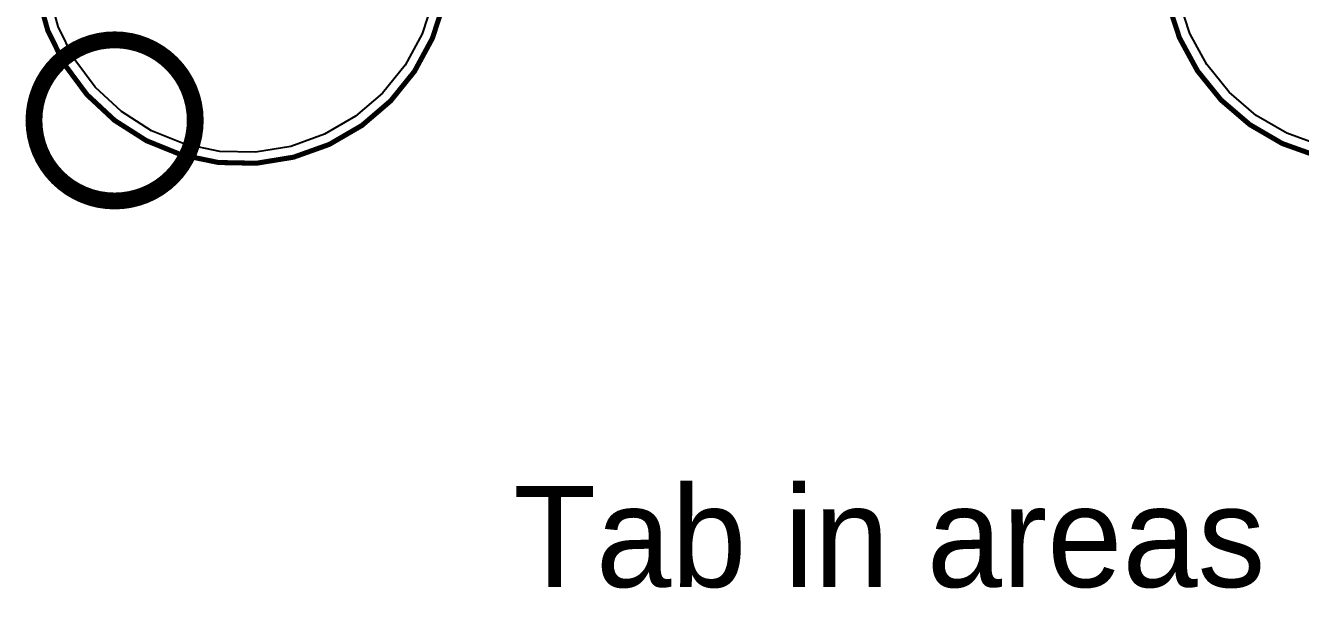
# Model space of a CAD drawing. Extents: x 17 to 262, y 47 to 156.
# Drawn here: x 55.74 to 74.95, y 46.53 to 55.46 of the extents above; entities that cross this region are included whole.
import ezdxf

# ---------------------------------------------------------------- set-up
doc = ezdxf.new("R2010")
doc.units = 0
for name, color, linetype in [('BOTTOMLAYER', 5, 'CONTINUOUS'), ('KEEPOUTLAYER', 6, 'CONTINUOUS'), ('MECHANICAL1', 6, 'CONTINUOUS'), ('MECHANICAL16', 56, 'CONTINUOUS'), ('MIDLAYER1', 16, 'CONTINUOUS'), ('MIDLAYER2', 76, 'CONTINUOUS'), ('TOPLAYER', 1, 'CONTINUOUS'), ('TOPOVERLAY', 2, 'CONTINUOUS')]:
    doc.layers.add(name, color=color, linetype=linetype)

msp = doc.modelspace()

# ---------------------------------------------------------------- linework, layer by layer
at = {"layer": 'BOTTOMLAYER'}
for p, q in [((56.238, 55.444), (56.092, 55.963)), ((61.886, 55.845), (61.72, 55.332)), ((73.284, 55.338), (73.117, 55.848)), ((56.475, 54.96), (56.238, 55.444)), ((61.72, 55.332), (61.463, 54.858)), ((73.54, 54.867), (73.284, 55.338)), ((56.796, 54.527), (56.475, 54.96)), ((61.463, 54.858), (61.124, 54.439)), ((73.877, 54.45), (73.54, 54.867)), ((57.19, 54.16), (56.796, 54.527)), ((61.124, 54.439), (60.716, 54.088)), ((74.284, 54.101), (73.877, 54.45)), ((57.645, 53.87), (57.19, 54.16)), ((60.716, 54.088), (60.25, 53.817)), ((74.747, 53.832), (74.284, 54.101)), ((58.144, 53.668), (57.645, 53.87)), ((60.25, 53.817), (59.742, 53.635)), ((75.252, 53.65), (74.747, 53.832)), ((58.672, 53.559), (58.144, 53.668)), ((59.742, 53.635), (59.211, 53.548)), ((59.211, 53.548), (58.672, 53.559))]:
    msp.add_line(p, q, dxfattribs=at)
at = {"layer": 'KEEPOUTLAYER', "const_width": 0.0762}
for points in [[(55.926, 55.932), (56.08, 55.383)], [(61.875, 55.265), (62.051, 55.807)], [(72.953, 55.81), (73.129, 55.271)], [(56.08, 55.383), (56.331, 54.872)], [(61.604, 54.765), (61.875, 55.265)], [(73.129, 55.271), (73.4, 54.773)], [(56.331, 54.872), (56.67, 54.415)], [(61.246, 54.321), (61.604, 54.765)], [(73.4, 54.773), (73.756, 54.333)], [(56.67, 54.415), (57.087, 54.026)], [(60.813, 53.95), (61.246, 54.321)], [(73.756, 54.333), (74.186, 53.964)], [(57.087, 54.026), (57.567, 53.72)], [(60.321, 53.664), (60.813, 53.95)], [(74.186, 53.964), (74.676, 53.678)], [(57.567, 53.72), (58.095, 53.506)], [(59.785, 53.472), (60.321, 53.664)], [(74.676, 53.678), (75.209, 53.487)], [(58.095, 53.506), (58.653, 53.391)], [(58.653, 53.391), (59.223, 53.38)], [(59.223, 53.38), (59.785, 53.472)]]:
    msp.add_lwpolyline(points, dxfattribs=at)
at = {"layer": 'KEEPOUTLAYER', "const_width": 0.0381}
for points in [[(56.061, 55.383, 1), (56.099, 55.383, 1)], [(56.061, 55.383, 1), (56.099, 55.383, 1)], [(61.856, 55.265, 1), (61.894, 55.265, 1)], [(61.856, 55.265, 1), (61.894, 55.265, 1)], [(73.11, 55.271, 1), (73.148, 55.271, 1)], [(73.11, 55.271, 1), (73.148, 55.271, 1)], [(56.312, 54.872, 1), (56.35, 54.872, 1)], [(56.312, 54.872, 1), (56.35, 54.872, 1)], [(61.585, 54.765, 1), (61.623, 54.765, 1)], [(61.585, 54.765, 1), (61.623, 54.765, 1)], [(73.381, 54.773, 1), (73.419, 54.773, 1)], [(73.381, 54.773, 1), (73.419, 54.773, 1)], [(56.651, 54.415, 1), (56.689, 54.415, 1)], [(56.651, 54.415, 1), (56.689, 54.415, 1)], [(61.227, 54.321, 1), (61.265, 54.321, 1)], [(61.227, 54.321, 1), (61.265, 54.321, 1)], [(73.737, 54.333, 1), (73.775, 54.333, 1)], [(73.737, 54.333, 1), (73.775, 54.333, 1)], [(57.068, 54.026, 1), (57.106, 54.026, 1)], [(57.068, 54.026, 1), (57.106, 54.026, 1)], [(60.794, 53.95, 1), (60.833, 53.95, 1)], [(60.794, 53.95, 1), (60.833, 53.95, 1)], [(74.167, 53.964, 1), (74.205, 53.964, 1)], [(74.167, 53.964, 1), (74.205, 53.964, 1)], [(57.548, 53.72, 1), (57.586, 53.72, 1)], [(57.548, 53.72, 1), (57.586, 53.72, 1)], [(60.302, 53.664, 1), (60.34, 53.664, 1)], [(60.302, 53.664, 1), (60.34, 53.664, 1)], [(74.657, 53.678, 1), (74.695, 53.678, 1)], [(74.657, 53.678, 1), (74.695, 53.678, 1)], [(58.076, 53.506, 1), (58.114, 53.506, 1)], [(58.076, 53.506, 1), (58.114, 53.506, 1)], [(58.634, 53.391, 1), (58.672, 53.391, 1)], [(58.634, 53.391, 1), (58.672, 53.391, 1)], [(59.204, 53.38, 1), (59.242, 53.38, 1)], [(59.204, 53.38, 1), (59.242, 53.38, 1)], [(59.766, 53.472, 1), (59.804, 53.472, 1)], [(59.766, 53.472, 1), (59.804, 53.472, 1)]]:
    msp.add_lwpolyline(points, format="xyb", close=True, dxfattribs=at)
at = {"layer": 'MECHANICAL1', "const_width": 0.0762}
for points in [[(55.926, 55.932), (56.08, 55.383)], [(61.875, 55.265), (62.051, 55.807)], [(72.953, 55.81), (73.129, 55.271)], [(56.08, 55.383), (56.331, 54.872)], [(61.604, 54.765), (61.875, 55.265)], [(73.129, 55.271), (73.4, 54.773)], [(56.331, 54.872), (56.67, 54.415)], [(61.246, 54.321), (61.604, 54.765)], [(73.4, 54.773), (73.756, 54.333)], [(56.67, 54.415), (57.087, 54.026)], [(60.813, 53.95), (61.246, 54.321)], [(73.756, 54.333), (74.186, 53.964)], [(57.087, 54.026), (57.567, 53.72)], [(60.321, 53.664), (60.813, 53.95)], [(74.186, 53.964), (74.676, 53.678)], [(57.567, 53.72), (58.095, 53.506)], [(59.785, 53.472), (60.321, 53.664)], [(74.676, 53.678), (75.209, 53.487)], [(58.095, 53.506), (58.653, 53.391)], [(58.653, 53.391), (59.223, 53.38)], [(59.223, 53.38), (59.785, 53.472)]]:
    msp.add_lwpolyline(points, dxfattribs=at)
at = {"layer": 'MECHANICAL1', "const_width": 0.0381}
for points in [[(56.061, 55.383, 1), (56.099, 55.383, 1)], [(56.061, 55.383, 1), (56.099, 55.383, 1)], [(61.856, 55.265, 1), (61.894, 55.265, 1)], [(61.856, 55.265, 1), (61.894, 55.265, 1)], [(73.11, 55.271, 1), (73.148, 55.271, 1)], [(73.11, 55.271, 1), (73.148, 55.271, 1)], [(56.312, 54.872, 1), (56.35, 54.872, 1)], [(56.312, 54.872, 1), (56.35, 54.872, 1)], [(61.585, 54.765, 1), (61.623, 54.765, 1)], [(61.585, 54.765, 1), (61.623, 54.765, 1)], [(73.381, 54.773, 1), (73.419, 54.773, 1)], [(73.381, 54.773, 1), (73.419, 54.773, 1)], [(56.651, 54.415, 1), (56.689, 54.415, 1)], [(56.651, 54.415, 1), (56.689, 54.415, 1)], [(61.227, 54.321, 1), (61.265, 54.321, 1)], [(61.227, 54.321, 1), (61.265, 54.321, 1)], [(73.737, 54.333, 1), (73.775, 54.333, 1)], [(73.737, 54.333, 1), (73.775, 54.333, 1)], [(57.068, 54.026, 1), (57.106, 54.026, 1)], [(57.068, 54.026, 1), (57.106, 54.026, 1)], [(60.794, 53.95, 1), (60.833, 53.95, 1)], [(60.794, 53.95, 1), (60.833, 53.95, 1)], [(74.167, 53.964, 1), (74.205, 53.964, 1)], [(74.167, 53.964, 1), (74.205, 53.964, 1)], [(57.548, 53.72, 1), (57.586, 53.72, 1)], [(57.548, 53.72, 1), (57.586, 53.72, 1)], [(60.302, 53.664, 1), (60.34, 53.664, 1)], [(60.302, 53.664, 1), (60.34, 53.664, 1)], [(74.657, 53.678, 1), (74.695, 53.678, 1)], [(74.657, 53.678, 1), (74.695, 53.678, 1)], [(58.076, 53.506, 1), (58.114, 53.506, 1)], [(58.076, 53.506, 1), (58.114, 53.506, 1)], [(58.634, 53.391, 1), (58.672, 53.391, 1)], [(58.634, 53.391, 1), (58.672, 53.391, 1)], [(59.204, 53.38, 1), (59.242, 53.38, 1)], [(59.204, 53.38, 1), (59.242, 53.38, 1)], [(59.766, 53.472, 1), (59.804, 53.472, 1)], [(59.766, 53.472, 1), (59.804, 53.472, 1)]]:
    msp.add_lwpolyline(points, format="xyb", close=True, dxfattribs=at)
at = {"layer": 'MIDLAYER1'}
for p, q in [((56.238, 55.444), (56.092, 55.963)), ((61.886, 55.845), (61.72, 55.332)), ((73.284, 55.338), (73.117, 55.848)), ((56.475, 54.96), (56.238, 55.444)), ((61.72, 55.332), (61.463, 54.858)), ((73.54, 54.867), (73.284, 55.338)), ((56.796, 54.527), (56.475, 54.96)), ((61.463, 54.858), (61.124, 54.439)), ((73.877, 54.45), (73.54, 54.867)), ((57.19, 54.16), (56.796, 54.527)), ((61.124, 54.439), (60.716, 54.088)), ((74.284, 54.101), (73.877, 54.45)), ((57.645, 53.87), (57.19, 54.16)), ((60.716, 54.088), (60.25, 53.817)), ((74.747, 53.832), (74.284, 54.101)), ((58.144, 53.668), (57.645, 53.87)), ((60.25, 53.817), (59.742, 53.635)), ((75.252, 53.65), (74.747, 53.832)), ((58.672, 53.559), (58.144, 53.668)), ((59.742, 53.635), (59.211, 53.548)), ((59.211, 53.548), (58.672, 53.559))]:
    msp.add_line(p, q, dxfattribs=at)
at = {"layer": 'MIDLAYER2'}
for p, q in [((56.238, 55.444), (56.092, 55.963)), ((61.886, 55.845), (61.72, 55.332)), ((73.284, 55.338), (73.117, 55.848)), ((56.475, 54.96), (56.238, 55.444)), ((61.72, 55.332), (61.463, 54.858)), ((73.54, 54.867), (73.284, 55.338)), ((56.796, 54.527), (56.475, 54.96)), ((61.463, 54.858), (61.124, 54.439)), ((73.877, 54.45), (73.54, 54.867)), ((57.19, 54.16), (56.796, 54.527)), ((61.124, 54.439), (60.716, 54.088)), ((74.284, 54.101), (73.877, 54.45)), ((57.645, 53.87), (57.19, 54.16)), ((60.716, 54.088), (60.25, 53.817)), ((74.747, 53.832), (74.284, 54.101)), ((58.144, 53.668), (57.645, 53.87)), ((60.25, 53.817), (59.742, 53.635)), ((75.252, 53.65), (74.747, 53.832)), ((58.672, 53.559), (58.144, 53.668)), ((59.742, 53.635), (59.211, 53.548)), ((59.211, 53.548), (58.672, 53.559))]:
    msp.add_line(p, q, dxfattribs=at)
at = {"layer": 'TOPLAYER'}
for p, q in [((56.238, 55.444), (56.092, 55.963)), ((61.886, 55.845), (61.72, 55.332)), ((73.284, 55.338), (73.117, 55.848)), ((56.475, 54.96), (56.238, 55.444)), ((61.72, 55.332), (61.463, 54.858)), ((73.54, 54.867), (73.284, 55.338)), ((56.796, 54.527), (56.475, 54.96)), ((61.463, 54.858), (61.124, 54.439)), ((73.877, 54.45), (73.54, 54.867)), ((57.19, 54.16), (56.796, 54.527)), ((61.124, 54.439), (60.716, 54.088)), ((74.284, 54.101), (73.877, 54.45)), ((57.645, 53.87), (57.19, 54.16)), ((60.716, 54.088), (60.25, 53.817)), ((74.747, 53.832), (74.284, 54.101)), ((58.144, 53.668), (57.645, 53.87)), ((60.25, 53.817), (59.742, 53.635)), ((75.252, 53.65), (74.747, 53.832)), ((58.672, 53.559), (58.144, 53.668)), ((59.742, 53.635), (59.211, 53.548)), ((59.211, 53.548), (58.672, 53.559))]:
    msp.add_line(p, q, dxfattribs=at)
at = {"layer": 'TOPOVERLAY'}
for points, const_width in [([(58.302, 54.026, 1), (55.872, 54.026, 1)], 0.254), ([(55.808, 54.026, 1), (55.935, 54.026, 1)], 0.127), ([(58.239, 54.026, 1), (58.366, 54.026, 1)], 0.127)]:
    msp.add_lwpolyline(points, format="xyb", close=True, dxfattribs=dict(at, const_width=const_width))

# ---------------------------------------------------------------- texts
at = {"layer": 'MECHANICAL16'}
msp.add_text('Tab in areas marked by Circle only', height=1.524, dxfattribs=at).set_placement((63.094, 46.99))

doc.saveas('drawing.dxf')
